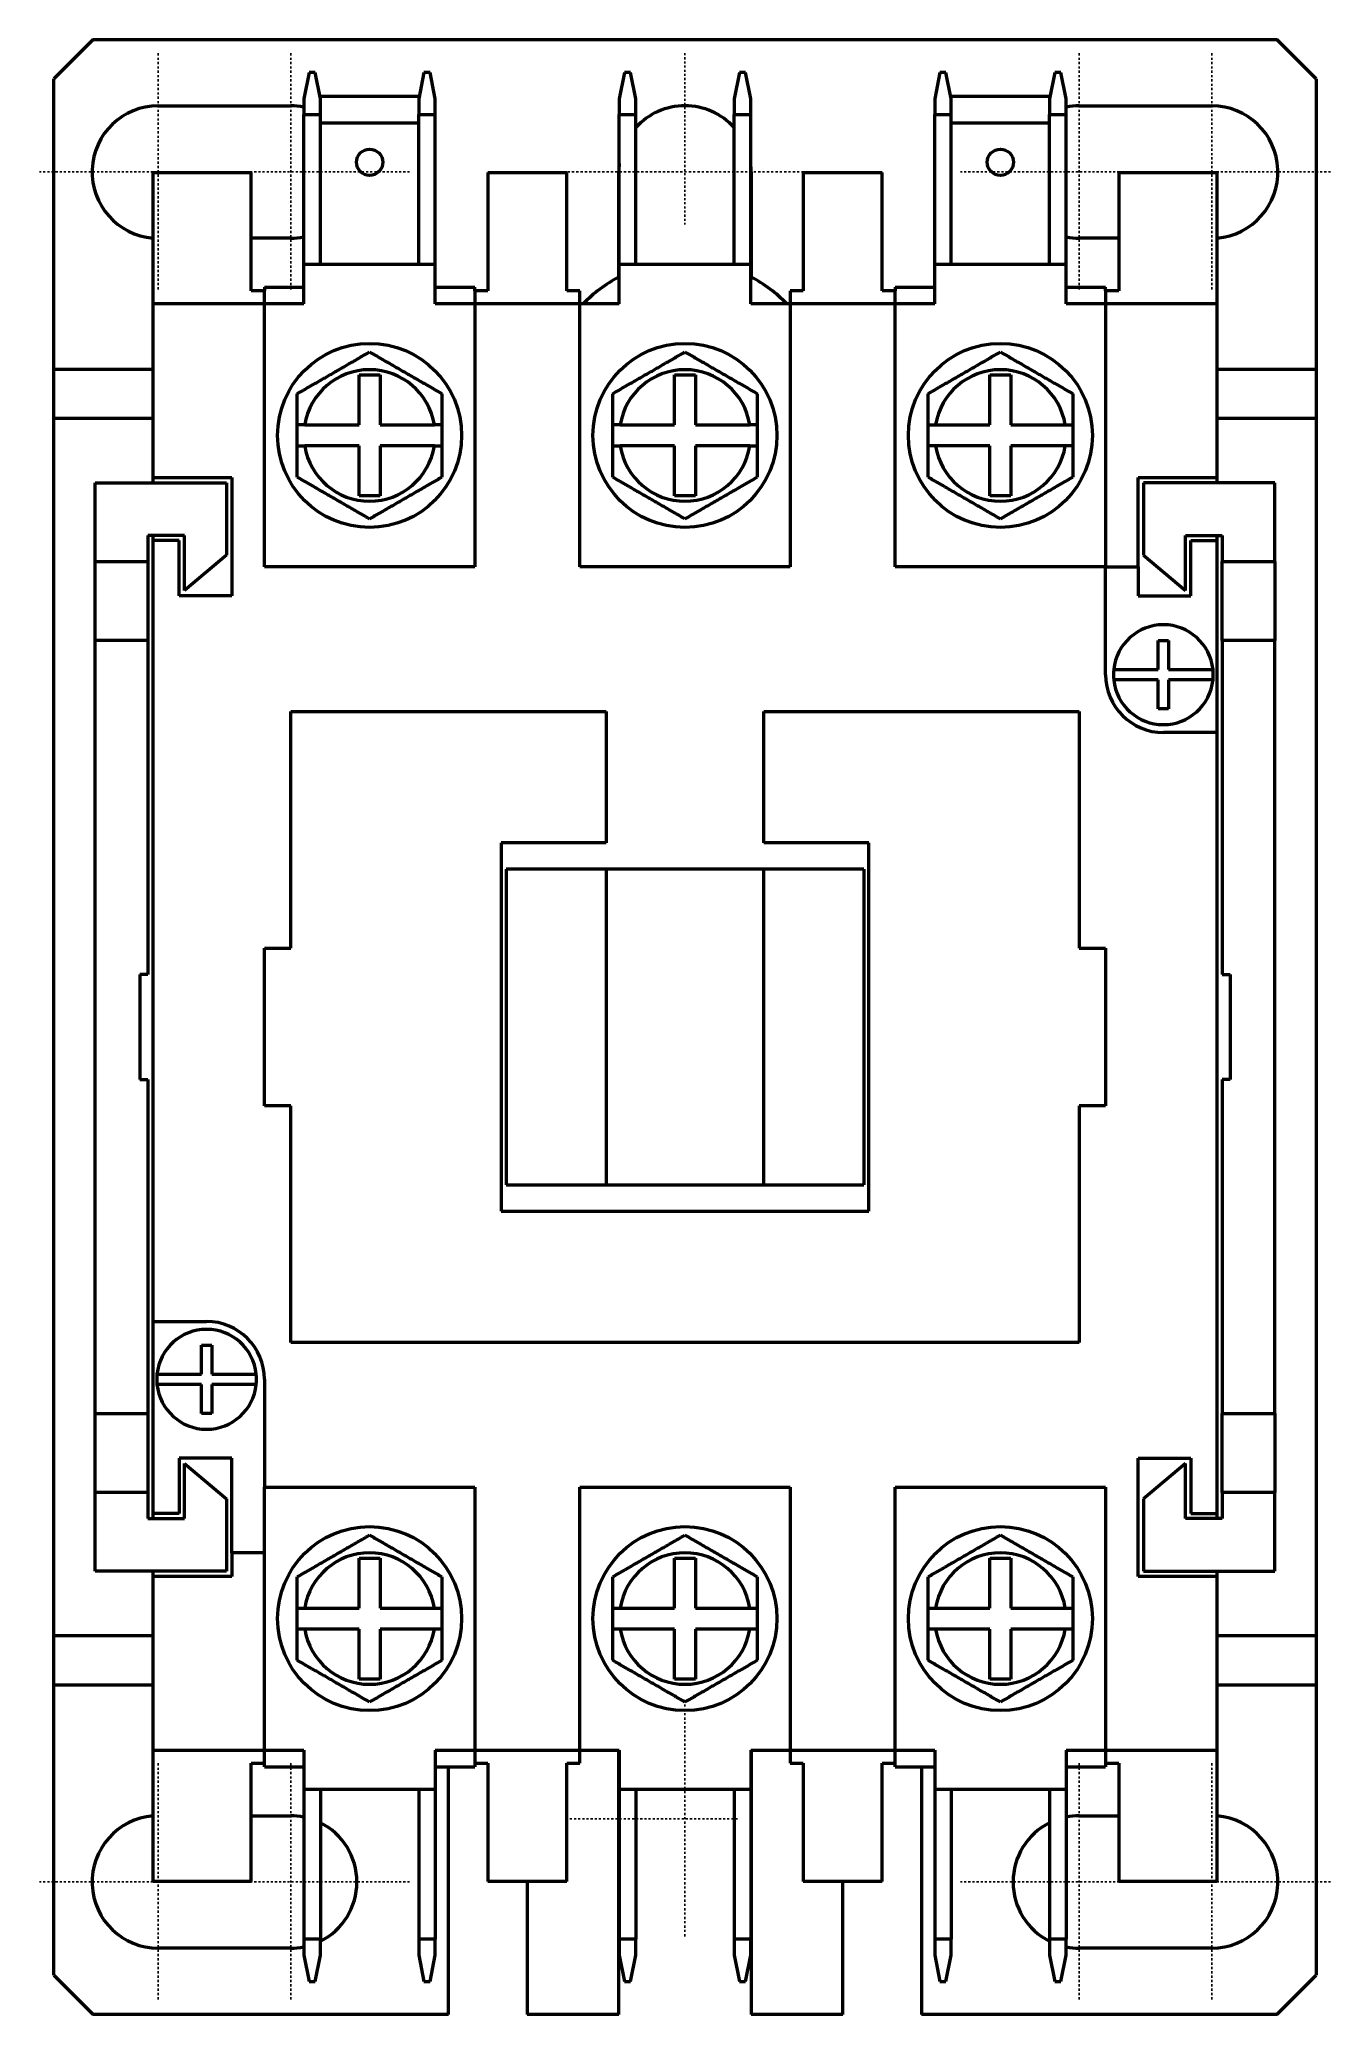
# Model space of a CAD drawing. Extents: x -27.4 to 35, y -82.8 to 12.6.
import ezdxf

# ---------------------------------------------------------------- set-up
doc = ezdxf.new("R2010")
doc.units = 0
doc.header["$LTSCALE"] = 0.8
doc.header["$MEASUREMENT"] = 0
doc.linetypes.add('CHAIN', pattern=[0.7087, 0.4724, -0.0591, 0.1181, -0.0591])
doc.layers.add('Center Mark (ANSI)', color=7, linetype='Continuous', lineweight=25)
doc.layers.add('Visible (ANSI)', color=7, linetype='Continuous', lineweight=50)

msp = doc.modelspace()

# ---------------------------------------------------------------- linework, layer by layer
at = {"layer": 'Center Mark (ANSI)', "linetype": 'CHAIN', "ltscale": 0.31375}
for p, q in [((-21.628, 11.949), (-21.628, 0.469)), ((-15.228, 11.949), (-15.228, 0.469)), ((22.872, 11.949), (22.872, 0.469)), ((29.272, 11.949), (29.272, 0.469)), ((3.822, -67.603), (3.822, -79.083)), ((-21.628, -70.651), (-21.628, -82.131)), ((-15.228, -70.651), (-15.228, -82.131)), ((22.872, -70.651), (22.872, -82.131)), ((29.272, -70.651), (29.272, -82.131))]:
    msp.add_line(p, q, dxfattribs=at)
at = {"layer": 'Center Mark (ANSI)', "linetype": 'CHAIN', "ltscale": 0.226277}
msp.add_line((3.822, 11.949), (3.822, 3.669), dxfattribs=at)
at = {"layer": 'Center Mark (ANSI)', "linetype": 'CHAIN', "ltscale": 0.226266}
for p, q in [((-19.088, 6.209), (-27.368, 6.209)), ((-9.488, 6.209), (-17.768, 6.209)), ((25.412, 6.209), (17.132, 6.209)), ((35.012, 6.209), (26.732, 6.209)), ((6.362, -73.343), (-1.918, -73.343)), ((-19.088, -76.391), (-27.368, -76.391)), ((-9.488, -76.391), (-17.768, -76.391)), ((25.412, -76.391), (17.132, -76.391)), ((35.012, -76.391), (26.732, -76.391))]:
    msp.add_line(p, q, dxfattribs=at)
at = {"layer": 'Center Mark (ANSI)', "linetype": 'CHAIN', "ltscale": 0.313772}
msp.add_line((9.563, 6.209), (-1.918, 6.209), dxfattribs=at)
at = {"layer": 'Visible (ANSI)'}
for p, q in [((-24.773, 12.609), (-26.678, 10.704)), ((-24.773, 12.609), (32.417, 12.609)), ((34.322, 10.704), (32.417, 12.609)), ((-26.678, -3.317), (-26.678, 10.704)), ((-14.339, 11.01), (-14.593, 9.74)), ((-14.047, 11.01), (-14.339, 11.01)), ((-13.793, 9.74), (-14.047, 11.01)), ((-8.789, 11.01), (-9.043, 9.74)), ((-8.497, 11.01), (-8.789, 11.01)), ((-8.243, 9.74), (-8.497, 11.01)), ((0.901, 11.01), (0.647, 9.74)), ((1.193, 11.01), (0.901, 11.01)), ((1.447, 9.74), (1.193, 11.01)), ((6.451, 11.01), (6.197, 9.74)), ((6.743, 11.01), (6.451, 11.01)), ((6.997, 9.74), (6.743, 11.01)), ((16.141, 11.01), (15.887, 9.74)), ((16.433, 11.01), (16.141, 11.01)), ((16.687, 9.74), (16.433, 11.01)), ((21.691, 11.01), (21.437, 9.74)), ((21.983, 11.01), (21.691, 11.01)), ((22.237, 9.74), (21.983, 11.01)), ((34.322, 10.704), (34.322, -3.317)), ((-14.593, 9.74), (-14.593, 8.978)), ((-9.02, 9.854), (-13.815, 9.854)), ((-13.793, 8.978), (-13.793, 9.74)), ((-9.043, 9.74), (-9.043, 8.978)), ((-8.243, 8.978), (-8.243, 9.74)), ((0.647, 9.74), (0.647, 8.978)), ((1.447, 8.978), (1.447, 9.74)), ((6.197, 9.74), (6.197, 8.978)), ((6.997, 8.978), (6.997, 9.74)), ((15.887, 9.74), (15.887, 8.978)), ((21.46, 9.854), (16.665, 9.854)), ((16.687, 8.978), (16.687, 9.74)), ((21.437, 9.74), (21.437, 8.978)), ((22.237, 8.978), (22.237, 9.74)), ((-21.628, 9.409), (-15.228, 9.409)), ((-14.593, 1.739), (-14.593, 8.978)), ((-14.593, 8.978), (-13.793, 8.978)), ((-13.793, 1.739), (-13.793, 8.978)), ((-9.043, 8.978), (-8.243, 8.978)), ((-9.043, 1.739), (-9.043, 8.978)), ((-8.243, 1.739), (-8.243, 8.978)), ((0.647, 1.739), (0.647, 8.978)), ((0.647, 8.978), (1.447, 8.978)), ((1.447, 1.739), (1.447, 8.978)), ((6.197, 8.978), (6.997, 8.978)), ((6.197, 1.739), (6.197, 8.978)), ((6.997, 1.739), (6.997, 8.978)), ((15.887, 1.739), (15.887, 8.978)), ((15.887, 8.978), (16.687, 8.978)), ((16.687, 1.739), (16.687, 8.978)), ((21.437, 8.978), (22.237, 8.978)), ((21.437, 1.739), (21.437, 8.978)), ((22.237, 1.739), (22.237, 8.978)), ((22.872, 9.409), (29.272, 9.409)), ((-13.793, 8.584), (-9.043, 8.584)), ((16.687, 8.584), (21.437, 8.584)), ((-21.882, -0.166), (-21.882, 6.184)), ((-21.882, 6.184), (-17.133, 6.184)), ((-17.133, 0.469), (-17.133, 6.184)), ((-5.703, 6.184), (-5.703, 0.469)), ((-5.703, 6.184), (-1.893, 6.184)), ((-1.893, 0.469), (-1.893, 6.184)), ((0.622, 1.129), (0.622, 6.209)), ((7.023, 6.209), (7.023, 1.129)), ((9.537, 6.184), (9.537, 0.469)), ((9.537, 6.184), (13.347, 6.184)), ((13.347, 0.469), (13.347, 6.184)), ((24.777, 6.184), (24.777, 0.469)), ((24.777, 6.184), (29.527, 6.184)), ((29.527, 6.184), (29.527, -0.166)), ((-15.228, 3.009), (-17.133, 3.009)), ((24.777, 3.009), (22.872, 3.009)), ((-14.593, -0.166), (-14.593, 1.739)), ((-8.243, 1.739), (-14.593, 1.739)), ((-8.243, -0.166), (-8.243, 1.739)), ((0.647, -0.166), (0.647, 1.739)), ((6.997, 1.739), (0.647, 1.739)), ((6.997, -0.166), (6.997, 1.739)), ((15.887, -0.166), (15.887, 1.739)), ((22.237, 1.739), (15.887, 1.739)), ((22.237, -0.166), (22.237, 1.739)), ((-16.498, 0.469), (-17.133, 0.469)), ((-16.498, 0.646), (-14.593, 0.646)), ((-16.498, 0.646), (-16.498, 0.469)), ((-16.498, -0.166), (-16.498, 0.469)), ((-8.243, 0.646), (-6.338, 0.646)), ((-6.338, 0.469), (-6.338, 0.646)), ((-5.703, 0.469), (-6.338, 0.469)), ((-6.338, 0.469), (-6.338, -0.166)), ((-1.258, 0.469), (-1.893, 0.469)), ((-1.258, -0.166), (-1.258, 0.469)), ((9.537, 0.469), (8.902, 0.469)), ((8.902, 0.469), (8.902, -0.166)), ((13.982, 0.469), (13.347, 0.469)), ((13.982, 0.646), (15.887, 0.646)), ((13.982, 0.646), (13.982, 0.469)), ((13.982, -0.166), (13.982, 0.469)), ((22.237, 0.646), (24.142, 0.646)), ((24.142, 0.469), (24.142, 0.646)), ((24.777, 0.469), (24.142, 0.469)), ((24.142, 0.469), (24.142, -0.166)), ((-21.882, -8.548), (-21.882, -0.166)), ((-16.498, -0.166), (-21.882, -0.166)), ((-16.498, -12.866), (-16.498, -0.166)), ((-14.593, -0.166), (-16.498, -0.166)), ((-6.338, -0.166), (-8.243, -0.166)), ((-1.258, -0.166), (-6.338, -0.166)), ((-6.338, -0.166), (-6.338, -12.866)), ((-1.258, -12.866), (-1.258, -0.166)), ((0.647, -0.166), (-1.258, -0.166)), ((8.902, -0.166), (6.997, -0.166)), ((13.982, -0.166), (8.902, -0.166)), ((8.902, -0.166), (8.902, -12.866)), ((13.982, -12.866), (13.982, -0.166)), ((15.887, -0.166), (13.982, -0.166)), ((24.142, -0.166), (22.237, -0.166)), ((29.527, -0.166), (24.142, -0.166)), ((24.142, -0.166), (24.142, -12.866)), ((29.527, -0.166), (29.527, -8.548)), ((-26.678, -5.705), (-26.678, -3.317)), ((-26.678, -3.317), (-21.882, -3.317)), ((-11.926, -3.595), (-10.91, -3.595)), ((-11.926, -6.008), (-11.926, -3.595)), ((-10.91, -3.595), (-10.91, -6.008)), ((3.314, -3.595), (4.33, -3.595)), ((3.314, -6.008), (3.314, -3.595)), ((4.33, -3.595), (4.33, -6.008)), ((18.554, -3.595), (19.57, -3.595)), ((18.554, -6.008), (18.554, -3.595)), ((19.57, -3.595), (19.57, -6.008)), ((29.527, -3.317), (34.322, -3.317)), ((34.322, -3.317), (34.322, -5.705)), ((-26.678, -64.478), (-26.678, -5.705)), ((-21.882, -5.705), (-26.678, -5.705)), ((34.322, -5.705), (29.527, -5.705)), ((34.322, -5.705), (34.322, -64.478)), ((-14.91, -7.024), (-14.91, -6.008)), ((-14.552, -6.008), (-11.926, -6.008)), ((-10.91, -6.008), (-8.283, -6.008)), ((-7.925, -6.008), (-7.925, -7.024)), ((0.33, -7.024), (0.33, -6.008)), ((0.688, -6.008), (3.314, -6.008)), ((4.33, -6.008), (6.957, -6.008)), ((7.315, -6.008), (7.315, -7.024)), ((15.57, -7.024), (15.57, -6.008)), ((15.928, -6.008), (18.554, -6.008)), ((19.57, -6.008), (22.197, -6.008)), ((22.555, -6.008), (22.555, -7.024)), ((-11.926, -7.024), (-14.552, -7.024)), ((-11.926, -9.437), (-11.926, -7.024)), ((-8.283, -7.024), (-10.91, -7.024)), ((-10.91, -7.024), (-10.91, -9.437)), ((3.314, -7.024), (0.688, -7.024)), ((3.314, -9.437), (3.314, -7.024)), ((6.957, -7.024), (4.33, -7.024)), ((4.33, -7.024), (4.33, -9.437)), ((18.554, -7.024), (15.928, -7.024)), ((18.554, -9.437), (18.554, -7.024)), ((22.197, -7.024), (19.57, -7.024)), ((19.57, -7.024), (19.57, -9.437)), ((-21.882, -8.802), (-21.882, -8.548)), ((-21.882, -8.548), (-18.072, -8.548)), ((-18.072, -8.548), (-18.072, -14.263)), ((25.717, -12.866), (25.717, -8.548)), ((25.717, -8.548), (29.527, -8.548)), ((29.527, -8.548), (29.527, -8.802)), ((-24.676, -12.612), (-24.676, -8.802)), ((-24.676, -8.802), (-18.326, -8.802)), ((-18.326, -8.802), (-18.326, -12.304)), ((-10.91, -9.437), (-11.926, -9.437)), ((4.33, -9.437), (3.314, -9.437)), ((19.57, -9.437), (18.554, -9.437)), ((32.321, -8.802), (25.971, -8.802)), ((25.971, -8.802), (25.971, -12.304)), ((32.321, -12.612), (32.321, -8.802)), ((-22.136, -11.342), (-22.136, -12.612)), ((-20.358, -11.342), (-22.136, -11.342)), ((-21.882, -11.596), (-21.882, -11.342)), ((-20.358, -14.009), (-20.358, -11.342)), ((28.003, -14.009), (28.003, -11.342)), ((28.003, -11.342), (29.781, -11.342)), ((29.527, -11.342), (29.527, -11.596)), ((29.781, -11.342), (29.781, -12.612)), ((-21.882, -49.315), (-21.882, -11.596)), ((-20.612, -11.596), (-21.882, -11.596)), ((-20.612, -14.263), (-20.612, -11.596)), ((-18.326, -12.304), (-20.358, -14.009)), ((25.971, -12.304), (28.003, -14.009)), ((28.257, -11.596), (29.527, -11.596)), ((28.257, -14.263), (28.257, -11.596)), ((29.527, -11.596), (29.527, -20.867)), ((-24.676, -12.612), (-22.136, -12.612)), ((-24.676, -16.422), (-24.676, -12.612)), ((-22.136, -12.612), (-22.136, -16.422)), ((-6.338, -12.866), (-16.498, -12.866)), ((8.902, -12.866), (-1.258, -12.866)), ((24.142, -12.866), (13.982, -12.866)), ((24.142, -12.866), (25.717, -12.866)), ((24.142, -18.073), (24.142, -12.866)), ((25.717, -12.866), (25.717, -14.263)), ((29.781, -16.422), (29.781, -12.612)), ((29.781, -12.612), (32.321, -12.612)), ((32.321, -12.612), (32.321, -16.422)), ((-18.072, -14.263), (-20.612, -14.263)), ((25.717, -14.263), (28.257, -14.263)), ((-22.136, -16.422), (-24.676, -16.422)), ((-24.676, -53.76), (-24.676, -16.422)), ((-22.136, -16.422), (-22.136, -32.551)), ((26.682, -17.819), (26.682, -16.422)), ((26.682, -16.422), (27.19, -16.422)), ((27.19, -16.422), (27.19, -17.819)), ((32.321, -16.422), (29.781, -16.422)), ((29.781, -16.422), (29.781, -32.551)), ((32.321, -53.76), (32.321, -16.422)), ((24.537, -17.819), (26.682, -17.819)), ((27.19, -17.819), (29.336, -17.819)), ((26.682, -18.327), (24.537, -18.327)), ((26.682, -19.724), (26.682, -18.327)), ((29.336, -18.327), (27.19, -18.327)), ((27.19, -18.327), (27.19, -19.724)), ((-15.228, -31.281), (-15.228, -19.851)), ((-15.228, -19.851), (0.012, -19.851)), ((0.012, -19.851), (0.012, -26.201)), ((7.632, -26.201), (7.632, -19.851)), ((7.632, -19.851), (22.872, -19.851)), ((22.872, -19.851), (22.872, -31.281)), ((27.19, -19.724), (26.682, -19.724)), ((29.527, -20.867), (26.936, -20.867)), ((29.527, -20.867), (29.527, -58.586)), ((0.012, -26.201), (-5.068, -26.201)), ((-5.068, -26.201), (-5.068, -43.981)), ((12.712, -26.201), (7.632, -26.201)), ((12.712, -43.981), (12.712, -26.201)), ((0.012, -27.471), (-4.814, -27.471)), ((-4.814, -27.471), (-4.814, -42.711)), ((7.632, -27.471), (0.012, -27.471)), ((0.012, -27.471), (0.012, -42.711)), ((12.458, -27.471), (7.632, -27.471)), ((7.632, -42.711), (7.632, -27.471)), ((12.458, -27.471), (12.458, -42.711)), ((-16.498, -38.901), (-16.498, -31.281)), ((-16.498, -31.281), (-15.228, -31.281)), ((22.872, -31.281), (24.142, -31.281)), ((24.142, -31.281), (24.142, -38.901)), ((-22.517, -32.551), (-22.517, -37.631)), ((-22.136, -32.551), (-22.517, -32.551)), ((29.781, -32.551), (30.162, -32.551)), ((30.162, -32.551), (30.162, -37.631)), ((-22.517, -37.631), (-22.136, -37.631)), ((-22.136, -37.631), (-22.136, -53.76)), ((29.781, -37.631), (29.781, -53.76)), ((30.162, -37.631), (29.781, -37.631)), ((-15.228, -38.901), (-16.498, -38.901)), ((-15.228, -50.331), (-15.228, -38.901)), ((22.872, -38.901), (22.872, -50.331)), ((24.142, -38.901), (22.872, -38.901)), ((-4.814, -42.711), (0.012, -42.711)), ((0.012, -42.711), (7.632, -42.711)), ((7.632, -42.711), (12.458, -42.711)), ((-5.068, -43.981), (12.712, -43.981)), ((-21.882, -58.586), (-21.882, -49.315)), ((-21.882, -49.315), (-19.292, -49.315)), ((-19.546, -51.855), (-19.546, -50.458)), ((-19.546, -50.458), (-19.038, -50.458)), ((-19.038, -50.458), (-19.038, -51.855)), ((22.872, -50.331), (-15.228, -50.331)), ((-21.691, -51.855), (-19.546, -51.855)), ((-19.546, -52.363), (-21.691, -52.363)), ((-19.546, -53.76), (-19.546, -52.363)), ((-19.038, -51.855), (-16.892, -51.855)), ((-16.892, -52.363), (-19.038, -52.363)), ((-19.038, -52.363), (-19.038, -53.76)), ((-16.498, -52.109), (-16.498, -57.316)), ((-24.676, -57.57), (-24.676, -53.76)), ((-24.676, -53.76), (-22.136, -53.76)), ((-22.136, -53.76), (-22.136, -57.57)), ((-19.038, -53.76), (-19.546, -53.76)), ((29.781, -53.76), (32.321, -53.76)), ((29.781, -57.57), (29.781, -53.76)), ((32.321, -53.76), (32.321, -57.57)), ((-20.612, -55.919), (-20.612, -58.586)), ((-18.072, -55.919), (-20.612, -55.919)), ((-20.358, -56.173), (-18.326, -57.878)), ((-20.358, -58.84), (-20.358, -56.173)), ((-18.072, -60.491), (-18.072, -55.919)), ((25.717, -61.634), (25.717, -55.919)), ((25.717, -55.919), (28.257, -55.919)), ((28.003, -56.173), (25.971, -57.878)), ((28.003, -58.84), (28.003, -56.173)), ((28.257, -55.919), (28.257, -58.586)), ((-22.136, -57.57), (-24.676, -57.57)), ((-24.676, -61.38), (-24.676, -57.57)), ((-22.136, -57.57), (-22.136, -58.84)), ((-18.326, -57.878), (-18.326, -61.38)), ((-16.498, -60.491), (-16.498, -57.316)), ((-16.498, -57.316), (-6.338, -57.316)), ((-6.338, -57.316), (-6.338, -70.016)), ((-1.258, -70.016), (-1.258, -57.316)), ((-1.258, -57.316), (8.902, -57.316)), ((8.902, -57.316), (8.902, -70.016)), ((13.982, -70.016), (13.982, -57.316)), ((13.982, -57.316), (24.142, -57.316)), ((24.142, -57.316), (24.142, -70.016)), ((25.971, -57.878), (25.971, -61.38)), ((32.321, -57.57), (29.781, -57.57)), ((29.781, -57.57), (29.781, -58.84)), ((32.321, -61.38), (32.321, -57.57)), ((-22.136, -58.84), (-20.358, -58.84)), ((-21.882, -58.84), (-21.882, -58.586)), ((-20.612, -58.586), (-21.882, -58.586)), ((29.781, -58.84), (28.003, -58.84)), ((28.257, -58.586), (29.527, -58.586)), ((29.527, -58.586), (29.527, -58.84)), ((-16.498, -60.491), (-18.072, -60.491)), ((-18.072, -60.491), (-18.072, -61.634)), ((-16.498, -70.016), (-16.498, -60.491)), ((-11.926, -63.158), (-11.926, -60.745)), ((-11.926, -60.745), (-10.91, -60.745)), ((-10.91, -60.745), (-10.91, -63.158)), ((3.314, -63.158), (3.314, -60.745)), ((3.314, -60.745), (4.33, -60.745)), ((4.33, -60.745), (4.33, -63.158)), ((18.554, -63.158), (18.554, -60.745)), ((18.554, -60.745), (19.57, -60.745)), ((19.57, -60.745), (19.57, -63.158)), ((-18.326, -61.38), (-24.676, -61.38)), ((-21.882, -61.634), (-21.882, -61.38)), ((-21.882, -70.016), (-21.882, -61.634)), ((-18.072, -61.634), (-21.882, -61.634)), ((29.527, -61.634), (25.717, -61.634)), ((25.971, -61.38), (32.321, -61.38)), ((29.527, -61.38), (29.527, -61.634)), ((29.527, -61.634), (29.527, -70.016)), ((-14.91, -64.174), (-14.91, -63.158)), ((-14.552, -63.158), (-11.926, -63.158)), ((-10.91, -63.158), (-8.283, -63.158)), ((-7.925, -63.158), (-7.925, -64.174)), ((0.33, -64.174), (0.33, -63.158)), ((0.688, -63.158), (3.314, -63.158)), ((4.33, -63.158), (6.957, -63.158)), ((7.315, -63.158), (7.315, -64.174)), ((15.57, -64.174), (15.57, -63.158)), ((15.928, -63.158), (18.554, -63.158)), ((19.57, -63.158), (22.197, -63.158)), ((22.555, -63.158), (22.555, -64.174)), ((-26.678, -66.866), (-26.678, -64.478)), ((-26.678, -64.478), (-21.882, -64.478)), ((-11.926, -64.174), (-14.552, -64.174)), ((-11.926, -66.587), (-11.926, -64.174)), ((-8.283, -64.174), (-10.91, -64.174)), ((-10.91, -64.174), (-10.91, -66.587)), ((3.314, -64.174), (0.688, -64.174)), ((3.314, -66.587), (3.314, -64.174)), ((6.957, -64.174), (4.33, -64.174)), ((4.33, -64.174), (4.33, -66.587)), ((18.554, -64.174), (15.928, -64.174)), ((18.554, -66.587), (18.554, -64.174)), ((22.197, -64.174), (19.57, -64.174)), ((19.57, -64.174), (19.57, -66.587)), ((29.527, -64.478), (34.322, -64.478)), ((34.322, -64.478), (34.322, -66.866)), ((-10.91, -66.587), (-11.926, -66.587)), ((4.33, -66.587), (3.314, -66.587)), ((19.57, -66.587), (18.554, -66.587)), ((-26.678, -80.886), (-26.678, -66.866)), ((-26.678, -66.866), (-21.882, -66.866)), ((29.527, -66.866), (34.322, -66.866)), ((34.322, -66.866), (34.322, -80.886)), ((-21.882, -76.366), (-21.882, -70.016)), ((-21.882, -70.016), (-16.498, -70.016)), ((-16.498, -70.016), (-14.593, -70.016)), ((-16.498, -70.651), (-16.498, -70.016)), ((-14.593, -70.016), (-14.593, -71.921)), ((-8.243, -70.016), (-8.243, -71.921)), ((-8.243, -70.016), (-6.338, -70.016)), ((-6.338, -70.016), (-6.338, -70.651)), ((-6.338, -70.016), (-1.258, -70.016)), ((-1.258, -70.016), (0.647, -70.016)), ((-1.258, -70.651), (-1.258, -70.016)), ((0.622, -82.791), (0.622, -70.066)), ((0.647, -70.016), (0.647, -71.921)), ((6.997, -70.016), (6.997, -71.921)), ((6.997, -70.016), (8.902, -70.016)), ((7.023, -70.066), (7.023, -82.791)), ((8.902, -70.016), (8.902, -70.651)), ((8.902, -70.016), (13.982, -70.016)), ((13.982, -70.016), (15.887, -70.016)), ((13.982, -70.651), (13.982, -70.016)), ((15.887, -70.016), (15.887, -71.921)), ((22.237, -70.016), (22.237, -71.921)), ((22.237, -70.016), (24.142, -70.016)), ((24.142, -70.016), (24.142, -70.651)), ((24.142, -70.016), (29.527, -70.016)), ((29.527, -70.016), (29.527, -76.366)), ((-17.133, -76.366), (-17.133, -70.651)), ((-17.133, -70.651), (-16.498, -70.651)), ((-16.498, -70.829), (-16.498, -70.651)), ((-16.498, -70.829), (-14.593, -70.829)), ((-8.243, -70.829), (-6.338, -70.829)), ((-7.608, -82.791), (-7.608, -70.829)), ((-6.338, -70.651), (-6.338, -70.829)), ((-6.338, -70.651), (-5.703, -70.651)), ((-5.703, -70.651), (-5.703, -76.366)), ((-1.893, -76.366), (-1.893, -70.651)), ((-1.893, -70.651), (-1.258, -70.651)), ((8.902, -70.651), (9.537, -70.651)), ((9.537, -70.651), (9.537, -76.366)), ((13.347, -76.366), (13.347, -70.651)), ((13.347, -70.651), (13.982, -70.651)), ((13.982, -70.829), (13.982, -70.651)), ((13.982, -70.829), (15.887, -70.829)), ((15.252, -70.829), (15.252, -82.791)), ((22.237, -70.829), (24.142, -70.829)), ((24.142, -70.651), (24.142, -70.829)), ((24.142, -70.651), (24.777, -70.651)), ((24.777, -70.651), (24.777, -76.366)), ((-14.593, -71.921), (-14.593, -79.16)), ((-8.243, -71.921), (-14.593, -71.921)), ((-13.793, -71.921), (-13.793, -79.16)), ((-9.043, -71.921), (-9.043, -79.16)), ((-8.243, -71.921), (-8.243, -79.16)), ((0.647, -71.921), (0.647, -79.16)), ((6.997, -71.921), (0.647, -71.921)), ((1.447, -71.921), (1.447, -79.16)), ((6.197, -71.921), (6.197, -79.16)), ((6.997, -71.921), (6.997, -79.16)), ((15.887, -71.921), (15.887, -79.16)), ((22.237, -71.921), (15.887, -71.921)), ((16.687, -71.921), (16.687, -79.16)), ((21.437, -71.921), (21.437, -79.16)), ((22.237, -71.921), (22.237, -79.16)), ((-17.133, -73.191), (-15.228, -73.191)), ((22.872, -73.191), (24.777, -73.191)), ((-17.133, -76.366), (-21.882, -76.366)), ((-1.893, -76.366), (-5.703, -76.366)), ((-3.798, -76.366), (-3.798, -82.791)), ((13.347, -76.366), (9.537, -76.366)), ((11.442, -82.791), (11.442, -76.366)), ((29.527, -76.366), (24.777, -76.366)), ((-14.593, -79.16), (-14.593, -79.922)), ((-13.793, -79.16), (-14.593, -79.16)), ((-13.793, -79.922), (-13.793, -79.16)), ((-9.043, -79.16), (-9.043, -79.922)), ((-8.243, -79.16), (-9.043, -79.16)), ((-8.243, -79.922), (-8.243, -79.16)), ((0.647, -79.16), (0.647, -79.922)), ((1.447, -79.16), (0.647, -79.16)), ((1.447, -79.922), (1.447, -79.16)), ((6.197, -79.16), (6.197, -79.922)), ((6.997, -79.16), (6.197, -79.16)), ((6.997, -79.922), (6.997, -79.16)), ((15.887, -79.16), (15.887, -79.922)), ((16.687, -79.16), (15.887, -79.16)), ((16.687, -79.922), (16.687, -79.16)), ((21.437, -79.16), (21.437, -79.922)), ((22.237, -79.16), (21.437, -79.16)), ((22.237, -79.922), (22.237, -79.16)), ((-15.228, -79.591), (-21.628, -79.591)), ((-14.593, -79.922), (-14.339, -81.192)), ((-14.047, -81.192), (-13.793, -79.922)), ((-9.043, -79.922), (-8.789, -81.192)), ((-8.497, -81.192), (-8.243, -79.922)), ((0.647, -79.922), (0.901, -81.192)), ((1.193, -81.192), (1.447, -79.922)), ((6.197, -79.922), (6.451, -81.192)), ((6.743, -81.192), (6.997, -79.922)), ((15.887, -79.922), (16.141, -81.192)), ((16.433, -81.192), (16.687, -79.922)), ((21.437, -79.922), (21.691, -81.192)), ((21.983, -81.192), (22.237, -79.922)), ((29.272, -79.591), (22.872, -79.591)), ((-26.678, -80.886), (-24.773, -82.791)), ((32.417, -82.791), (34.322, -80.886)), ((-14.339, -81.192), (-14.047, -81.192)), ((-8.789, -81.192), (-8.497, -81.192)), ((0.901, -81.192), (1.193, -81.192)), ((6.451, -81.192), (6.743, -81.192)), ((16.141, -81.192), (16.433, -81.192)), ((21.691, -81.192), (21.983, -81.192)), ((-7.608, -82.791), (-24.773, -82.791)), ((0.622, -82.791), (-3.798, -82.791)), ((11.442, -82.791), (7.023, -82.791)), ((32.417, -82.791), (15.252, -82.791))]:
    msp.add_line(p, q, dxfattribs=at)
for centre, radius in [((-11.418, 6.679), 0.635), ((19.062, 6.679), 0.635), ((-11.418, -6.516), 4.445), ((3.822, -6.516), 4.445), ((19.062, -6.516), 4.445), ((-11.418, -63.666), 4.445), ((3.822, -63.666), 4.445), ((19.062, -63.666), 4.445)]:
    msp.add_circle(centre, radius, dxfattribs=at)
for centre, radius, start, end in [((-21.628, 6.209), 3.2, 90, 265.43299), ((-15.228, 6.209), 3.2, 78.5544, 90), ((3.822, 6.209), 3.2, 42.08984, 137.91016), ((22.872, 6.209), 3.2, 90, 101.4456), ((29.272, 6.209), 3.2, 274.56701, 90), ((3.822, 6.209), 3.2, 172.77663, 180), ((3.822, 6.209), 3.2, 0, 7.22337), ((-15.228, 6.209), 3.2, 270, 281.4456), ((22.872, 6.209), 3.2, 258.5544, 270), ((3.525, -4.519), 6.35, 117.19916, 136.72616), ((4.12, -4.519), 6.35, 43.27384, 62.80084), ((-11.418, -6.516), 3.175, 9.2069, 170.7931), ((3.822, -6.516), 3.175, 9.2069, 170.7931), ((19.062, -6.516), 3.175, 9.2069, 170.7931), ((-11.418, -6.516), 3.175, 189.2069, 350.7931), ((3.822, -6.516), 3.175, 189.2069, 350.7931), ((19.062, -6.516), 3.175, 189.2069, 350.7931), ((26.936, -18.073), 2.413, 6.04233, 173.95767), ((26.936, -18.073), 2.794, 180, 270), ((26.936, -18.073), 2.413, 173.95767, 186.04233), ((26.936, -18.073), 2.413, 353.95767, 6.04233), ((26.936, -18.073), 2.413, 186.04233, 353.95767), ((-19.292, -52.109), 2.794, 0, 90), ((-19.292, -52.109), 2.413, 6.04233, 173.95767), ((-19.292, -52.109), 2.413, 173.95767, 186.04233), ((-19.292, -52.109), 2.413, 186.04233, 353.95767), ((-19.292, -52.109), 2.413, 353.95767, 6.04233), ((-11.418, -63.666), 3.175, 9.2069, 170.7931), ((3.822, -63.666), 3.175, 9.2069, 170.7931), ((19.062, -63.666), 3.175, 9.2069, 170.7931), ((-11.418, -63.666), 3.175, 189.2069, 350.7931), ((3.822, -63.666), 3.175, 189.2069, 350.7931), ((19.062, -63.666), 3.175, 189.2069, 350.7931), ((3.822, -70.066), 3.2, 179.10713, 180), ((3.822, -70.066), 3.2, 0, 0.89287), ((-21.628, -76.391), 3.2, 94.56701, 270), ((-15.228, -76.391), 3.2, 78.5544, 90), ((22.872, -76.391), 3.2, 90, 101.4456), ((29.272, -76.391), 3.2, 270, 85.43299), ((-15.228, -76.391), 3.2, 296.64348, 63.35652), ((22.872, -76.391), 3.2, 116.64348, 243.35652), ((-15.228, -76.391), 3.2, 270, 281.4456), ((22.872, -76.391), 3.2, 258.5544, 270)]:
    msp.add_arc(centre, radius, start, end, dxfattribs=at)
for points, weights in [([(-14.91, -4.5), (-13.164, -3.492), (-11.418, -2.484)], [1, 1.15470053838, 1]), ([(-11.418, -2.484), (-9.671, -3.492), (-7.925, -4.5)], [1, 1.15470053838, 1]), ([(0.33, -4.5), (2.076, -3.492), (3.822, -2.484)], [1, 1.15470053838, 1]), ([(3.822, -2.484), (5.569, -3.492), (7.315, -4.5)], [1, 1.15470053838, 1]), ([(15.57, -4.5), (17.316, -3.492), (19.062, -2.484)], [1, 1.15470053838, 1]), ([(19.062, -2.484), (20.809, -3.492), (22.555, -4.5)], [1, 1.15470053838, 1]), ([(-14.91, -6.008), (-14.91, -5.304), (-14.91, -4.5)], [1.07171138253, 1.05646560014, 1]), ([(-7.925, -4.5), (-7.925, -5.304), (-7.925, -6.008)], [1, 1.05646560014, 1.07171138253]), ([(0.33, -6.008), (0.33, -5.304), (0.33, -4.5)], [1.07171138253, 1.05646560014, 1]), ([(7.315, -4.5), (7.315, -5.304), (7.315, -6.008)], [1, 1.05646560014, 1.07171138253]), ([(15.57, -6.008), (15.57, -5.304), (15.57, -4.5)], [1.07171138253, 1.05646560014, 1]), ([(22.555, -4.5), (22.555, -5.304), (22.555, -6.008)], [1, 1.05646560014, 1.07171138253]), ([(-14.552, -6.008), (-14.721, -6.008), (-14.91, -6.008)], [1, 1.00323575035, 1.00360556756]), ([(-7.925, -6.008), (-8.114, -6.008), (-8.283, -6.008)], [1.00360556756, 1.00323575034, 1]), ([(0.688, -6.008), (0.519, -6.008), (0.33, -6.008)], [1, 1.00323575035, 1.00360556756]), ([(7.315, -6.008), (7.126, -6.008), (6.957, -6.008)], [1.00360556756, 1.00323575034, 1]), ([(15.57, -6.008), (15.759, -6.008), (15.928, -6.008)], [1.00360556756, 1.00323575035, 1]), ([(22.197, -6.008), (22.366, -6.008), (22.555, -6.008)], [1, 1.00323575034, 1.00360556756]), ([(-14.91, -7.024), (-14.721, -7.024), (-14.552, -7.024)], [1.00360556756, 1.00323575034, 1]), ([(-14.91, -8.533), (-14.91, -7.728), (-14.91, -7.024)], [1, 1.05646560014, 1.07171138253]), ([(-8.283, -7.024), (-8.114, -7.024), (-7.925, -7.024)], [1, 1.00323575035, 1.00360556756]), ([(-7.925, -7.024), (-7.925, -7.728), (-7.925, -8.533)], [1.07171138253, 1.05646560014, 1]), ([(0.33, -7.024), (0.519, -7.024), (0.688, -7.024)], [1.00360556756, 1.00323575034, 1]), ([(0.33, -8.533), (0.33, -7.728), (0.33, -7.024)], [1, 1.05646560014, 1.07171138253]), ([(6.957, -7.024), (7.126, -7.024), (7.315, -7.024)], [1, 1.00323575035, 1.00360556756]), ([(7.315, -7.024), (7.315, -7.728), (7.315, -8.533)], [1.07171138253, 1.05646560014, 1]), ([(15.928, -7.024), (15.759, -7.024), (15.57, -7.024)], [1, 1.00323575034, 1.00360556756]), ([(15.57, -8.533), (15.57, -7.728), (15.57, -7.024)], [1, 1.05646560014, 1.07171138253]), ([(22.555, -7.024), (22.366, -7.024), (22.197, -7.024)], [1.00360556756, 1.00323575035, 1]), ([(22.555, -7.024), (22.555, -7.728), (22.555, -8.533)], [1.07171138253, 1.05646560014, 1]), ([(-11.418, -10.549), (-13.164, -9.541), (-14.91, -8.533)], [1, 1.15470053838, 1]), ([(-7.925, -8.533), (-9.671, -9.541), (-11.418, -10.549)], [1, 1.15470053838, 1]), ([(3.822, -10.549), (2.076, -9.541), (0.33, -8.533)], [1, 1.15470053838, 1]), ([(7.315, -8.533), (5.569, -9.541), (3.822, -10.549)], [1, 1.15470053838, 1]), ([(19.062, -10.549), (17.316, -9.541), (15.57, -8.533)], [1, 1.15470053838, 1]), ([(22.555, -8.533), (20.809, -9.541), (19.062, -10.549)], [1, 1.15470053838, 1]), ([(-14.91, -61.65), (-13.164, -60.642), (-11.418, -59.634)], [1, 1.15470053838, 1]), ([(-11.418, -59.634), (-9.671, -60.642), (-7.925, -61.65)], [1, 1.15470053838, 1]), ([(0.33, -61.65), (2.076, -60.642), (3.822, -59.634)], [1, 1.15470053838, 1]), ([(3.822, -59.634), (5.569, -60.642), (7.315, -61.65)], [1, 1.15470053838, 1]), ([(15.57, -61.65), (17.316, -60.642), (19.062, -59.634)], [1, 1.15470053838, 1]), ([(19.062, -59.634), (20.809, -60.642), (22.555, -61.65)], [1, 1.15470053838, 1]), ([(-14.91, -63.158), (-14.91, -62.454), (-14.91, -61.65)], [1.07171138253, 1.05646560014, 1]), ([(-7.925, -61.65), (-7.925, -62.454), (-7.925, -63.158)], [1, 1.05646560014, 1.07171138253]), ([(0.33, -63.158), (0.33, -62.454), (0.33, -61.65)], [1.07171138253, 1.05646560014, 1]), ([(7.315, -61.65), (7.315, -62.454), (7.315, -63.158)], [1, 1.05646560014, 1.07171138253]), ([(15.57, -63.158), (15.57, -62.454), (15.57, -61.65)], [1.07171138253, 1.05646560014, 1]), ([(22.555, -61.65), (22.555, -62.454), (22.555, -63.158)], [1, 1.05646560014, 1.07171138253]), ([(-14.91, -63.158), (-14.721, -63.158), (-14.552, -63.158)], [1.00360556756, 1.00323575034, 1]), ([(-8.283, -63.158), (-8.114, -63.158), (-7.925, -63.158)], [1, 1.00323575035, 1.00360556756]), ([(0.33, -63.158), (0.519, -63.158), (0.688, -63.158)], [1.00360556756, 1.00323575034, 1]), ([(6.957, -63.158), (7.126, -63.158), (7.315, -63.158)], [1, 1.00323575035, 1.00360556756]), ([(15.57, -63.158), (15.759, -63.158), (15.928, -63.158)], [1.00360556756, 1.00323575034, 1]), ([(22.197, -63.158), (22.366, -63.158), (22.555, -63.158)], [1, 1.00323575035, 1.00360556756]), ([(-14.552, -64.174), (-14.721, -64.174), (-14.91, -64.174)], [1, 1.00323575035, 1.00360556756]), ([(-14.91, -65.683), (-14.91, -64.878), (-14.91, -64.174)], [1, 1.05646560014, 1.07171138253]), ([(-7.925, -64.174), (-8.114, -64.174), (-8.283, -64.174)], [1.00360556756, 1.00323575034, 1]), ([(-7.925, -64.174), (-7.925, -64.878), (-7.925, -65.683)], [1.07171138253, 1.05646560014, 1]), ([(0.688, -64.174), (0.519, -64.174), (0.33, -64.174)], [1, 1.00323575035, 1.00360556756]), ([(0.33, -65.683), (0.33, -64.878), (0.33, -64.174)], [1, 1.05646560014, 1.07171138253]), ([(7.315, -64.174), (7.126, -64.174), (6.957, -64.174)], [1.00360556756, 1.00323575034, 1]), ([(7.315, -64.174), (7.315, -64.878), (7.315, -65.683)], [1.07171138253, 1.05646560014, 1]), ([(15.928, -64.174), (15.759, -64.174), (15.57, -64.174)], [1, 1.00323575035, 1.00360556756]), ([(15.57, -65.683), (15.57, -64.878), (15.57, -64.174)], [1, 1.05646560014, 1.07171138253]), ([(22.555, -64.174), (22.366, -64.174), (22.197, -64.174)], [1.00360556756, 1.00323575034, 1]), ([(22.555, -64.174), (22.555, -64.878), (22.555, -65.683)], [1.07171138253, 1.05646560014, 1]), ([(-11.418, -67.699), (-13.164, -66.691), (-14.91, -65.683)], [1, 1.15470053838, 1]), ([(-7.925, -65.683), (-9.671, -66.691), (-11.418, -67.699)], [1, 1.15470053838, 1]), ([(3.822, -67.699), (2.076, -66.691), (0.33, -65.683)], [1, 1.15470053838, 1]), ([(7.315, -65.683), (5.569, -66.691), (3.822, -67.699)], [1, 1.15470053838, 1]), ([(19.062, -67.699), (17.316, -66.691), (15.57, -65.683)], [1, 1.15470053838, 1]), ([(22.555, -65.683), (20.809, -66.691), (19.062, -67.699)], [1, 1.15470053838, 1])]:
    msp.add_rational_spline(points, weights, degree=2, dxfattribs=at)

doc.saveas('drawing.dxf')
